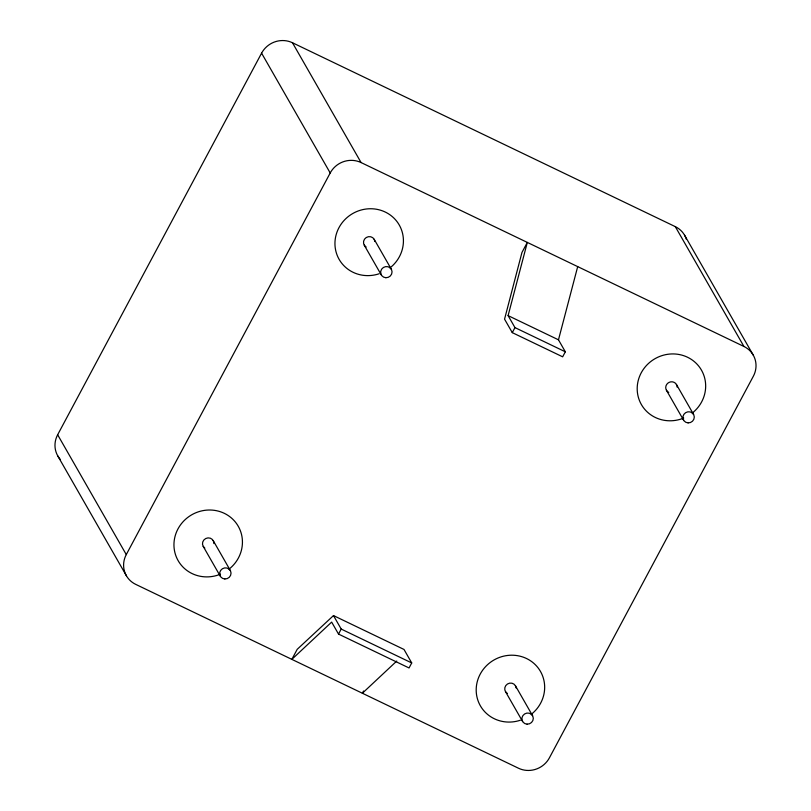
<?xml version="1.0" encoding="UTF-8"?>
<svg xmlns="http://www.w3.org/2000/svg" width="811" height="811" viewBox="0 0 811 811"><rect width="100%" height="100%" fill="white"/><g stroke="black" fill="none" stroke-linecap="round" stroke-linejoin="round"><path stroke-width="1.22" d="M508.102 315.621L527.322 242.418L521.96 252.464L504.554 319.149L512.278 332.632L562.652 356.82L565.338 351.802L558.475 339.819L508.102 315.621L514.965 327.603L565.338 351.802M558.475 339.819L577.696 266.616M60.409 459.563A23.083 22.029 -29.8 0 1 57.652 434.767L261.588 53.161A23.083 22.029 -29.8 0 1 292.467 42.75L675.31 226.644A23.083 22.029 -29.8 0 1 686.41 239.377M126.273 554.592L330.209 172.976A23.083 22.029 -29.8 0 1 361.088 162.565L743.93 346.469A23.083 22.029 -29.8 0 1 753.348 376.233L549.412 757.839A23.083 22.029 -29.8 0 1 518.533 768.25L135.69 584.356A23.083 22.029 -29.8 0 1 126.273 554.592L57.652 434.767M338.522 634.08L341.208 629.062L333.483 615.579L297.211 649.317L291.848 659.363L331.658 622.098L338.522 634.08L409.048 667.96L411.724 662.942L404.01 649.459L333.483 615.579M512.278 332.632L514.965 327.603M363.561 691.002L362.375 693.233L396.751 661.056M341.208 629.062L411.724 662.942M684.585 235.22L753.206 355.036M675.31 226.644L743.93 346.469M676.415 384.444L693.567 414.401M666.449 390.273L683.602 420.23M292.467 42.75L361.088 162.565M374.165 239.265L391.328 269.222M261.588 53.161L330.209 172.976M364.21 245.094L381.363 275.051M515.411 685.721L532.563 715.677M505.446 691.55L522.608 721.506M213.171 540.542L230.324 570.488M203.206 546.371L220.359 576.327M57.794 455.964L126.415 575.78M379.173 273.753A34.63 33.048 -29.8 0 1 335.146 239.904A34.63 33.048 -29.8 0 1 386.006 212.411A34.63 33.048 -29.8 0 1 389.99 267.904M683.724 418.06A34.63 33.048 -29.8 0 1 637.253 386.675A34.63 33.048 -29.8 0 1 687.525 357.235A34.63 33.048 -29.8 0 1 692.239 413.083M220.491 574.158A34.63 33.048 -29.8 0 1 174.01 542.762A34.63 33.048 -29.8 0 1 224.292 513.322A34.63 33.048 -29.8 0 1 228.996 569.18M520.419 720.209A34.63 33.048 -29.8 0 1 476.392 686.359A34.63 33.048 -29.8 0 1 527.241 658.867A34.63 33.048 -29.8 0 1 531.235 714.359M366.156 247.02A5.768 5.505 -29.8 0 1 366.227 237.542A5.768 5.505 -29.8 0 1 374.875 241.506M668.751 392.382A5.768 5.505 -29.8 0 1 666.013 385.813A5.768 5.505 -29.8 0 1 672.319 381.829A5.768 5.505 -29.8 0 1 677.134 387.08M204.818 548.084A5.768 5.505 -29.8 0 1 205.761 538.504A5.768 5.505 -29.8 0 1 213.891 543.573M507.392 693.476A5.768 5.505 -29.8 0 1 507.463 683.997A5.768 5.505 -29.8 0 1 516.12 687.961M385.864 277.707A5.768 5.505 -29.8 0 0 391.51 269.566A5.768 5.505 -29.8 0 0 381.657 269.14A5.768 5.505 -29.8 0 0 385.864 277.707M688.103 422.886A5.768 5.505 -29.8 0 0 693.75 414.745A5.768 5.505 -29.8 0 0 683.906 414.32A5.768 5.505 -29.8 0 0 688.103 422.886M224.86 578.973A5.768 5.505 -29.8 0 0 230.506 570.843A5.768 5.505 -29.8 0 0 220.663 570.407A5.768 5.505 -29.8 0 0 224.86 578.973M527.099 724.162A5.768 5.505 -29.8 0 0 532.756 716.022A5.768 5.505 -29.8 0 0 522.902 715.596A5.768 5.505 -29.8 0 0 527.099 724.162"/></g></svg>
